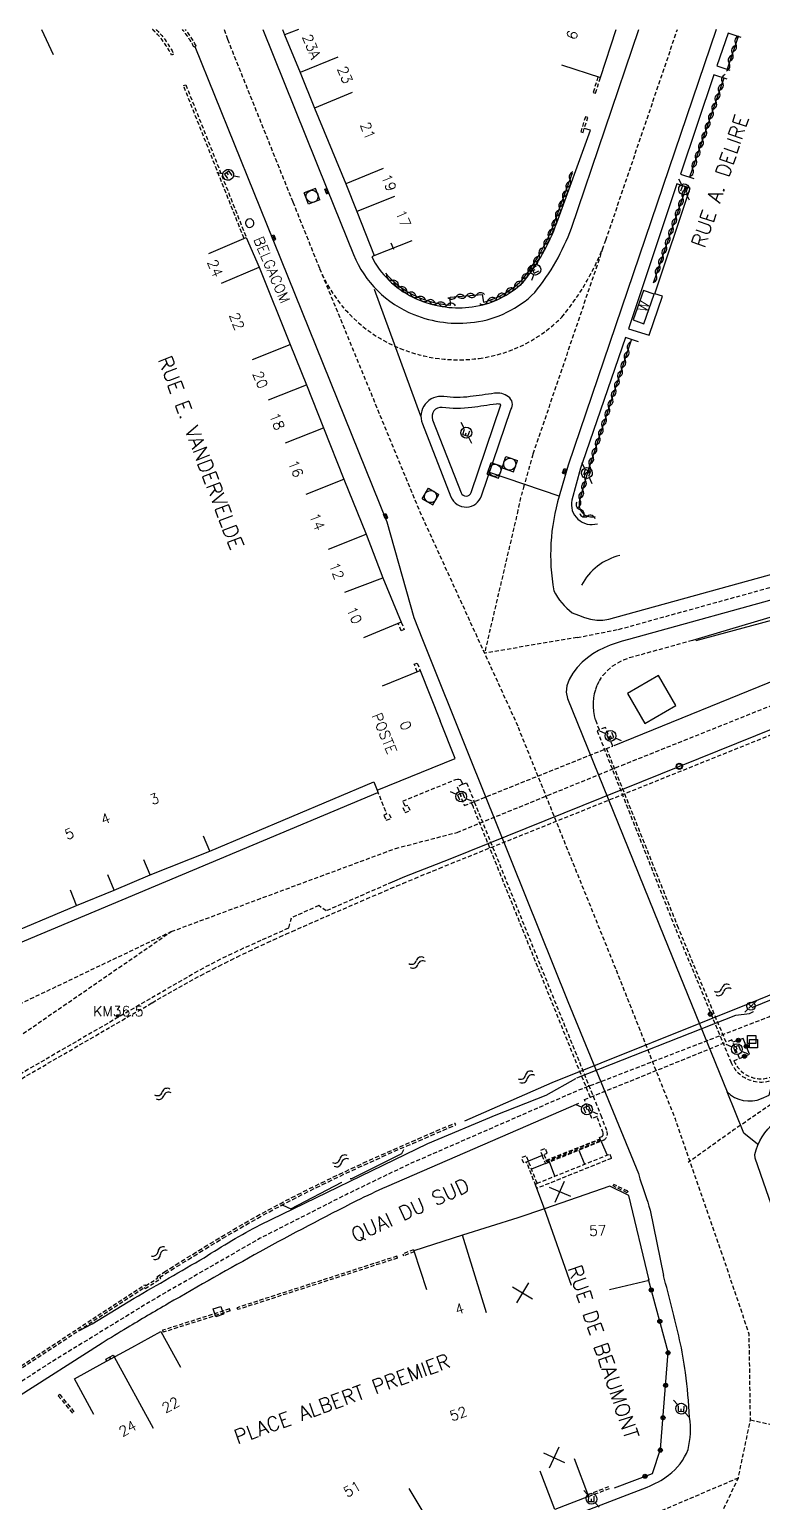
# Model space of a CAD drawing. Header units: millimetres. Extents: x 151000 to 152000, y 121000 to 122001.
# Drawn here: x 151805.8 to 151895.7, y 121819 to 122000 of the extents above; entities that cross this region are included whole.
import ezdxf
from ezdxf.enums import TextEntityAlignment as Align

# ---------------------------------------------------------------- set-up
doc = ezdxf.new("R2010")
doc.units = ezdxf.units.MM
doc.linetypes.add('DASHED', pattern=[0.75, 0.5, -0.25])
doc.layers.get('0').update_dxf_attribs({"linetype": 'CONTINUOUS'})
for name, color, linetype in [('W0001', 6, 'DASHED'), ('W0008', 7, 'CONTINUOUS'), ('W0100', 7, 'CONTINUOUS'), ('W0112', 1, 'DASHED'), ('W0211', 2, 'CONTINUOUS'), ('W0310', 3, 'CONTINUOUS'), ('W0322', 7, 'CONTINUOUS'), ('W0334', 7, 'CONTINUOUS'), ('W0400', 7, 'CONTINUOUS'), ('W0420', 7, 'CONTINUOUS'), ('W0454', 7, 'CONTINUOUS'), ('W0471', 7, 'CONTINUOUS'), ('W0473', 7, 'CONTINUOUS'), ('W0500', 5, 'DASHED'), ('W0515', 5, 'CONTINUOUS'), ('W0851', 7, 'CONTINUOUS'), ('W0984', 7, 'CONTINUOUS'), ('W0989', 7, 'CONTINUOUS'), ('W0991', 7, 'CONTINUOUS'), ('W1102', 7, 'CONTINUOUS')]:
    doc.layers.add(name, color=color, linetype=linetype)
doc.styles.get("Standard").update_dxf_attribs({"font": 'romans.shx', "width": 0.85})

# ---------------------------------------------------------------- blocks, each defined once
blk = doc.blocks.new('t500o')
at = {"color": 0, "linetype": 'Continuous'}
for centre, start, end in [((-0.5, 0.625), 216.8699, 323.1301), ((0.5, -0.125), 36.8699, 143.1301), ((0.5, -0.625), 36.8699, 143.1301), ((-0.5, 0.125), 216.8699, 323.1301)]:
    blk.add_arc(centre, 0.625, start, end, dxfattribs=at)
blk = doc.blocks.new('T471')
for p, q in [((-0.333334, 0.333334), (-0.333334, -0.333334)), ((-0.333334, 0.333334), (0.333334, 0.333334)), ((-0.333334, 0), (0, 0)), ((0.500001, 0.500001), (1.000002, 1.000002)), ((-0.500001, -0.500001), (-1.000002, -1.000002)), ((-0.333334, -0.333334), (0.333334, -0.333334))]:
    blk.add_line(p, q)
blk.add_ellipse((0, 0), major_axis=(0.471405, 0.471405), ratio=1, start_param=5.4977871438, end_param=11.780972451)
blk = doc.blocks.new('t322o')
at = {"color": 0, "linetype": 'Continuous'}
for radius in [0.25, 0.15]:
    blk.add_circle((0, 0), radius, dxfattribs=at)
blk = doc.blocks.new('t310o')
at = {"color": 0, "linetype": 'Continuous'}
for centre, start, end in [((-0.5, 0.38), 216.8699, 323.1304), ((0.5, -0.37), 36.8699, 143.1303)]:
    blk.add_arc(centre, 0.625, start, end, dxfattribs=at)
blk = doc.blocks.new('T420')
for p, q in [((0.75, 0.75), (-0.75, 0.75)), ((-0.75, 0.75), (-0.75, -0.75)), ((0.75, 0.75), (0.75, -0.75)), ((0.75, -0.75), (-0.75, -0.75))]:
    blk.add_line(p, q)
blk.add_ellipse((0, 0), major_axis=(-0.53, 0.53), ratio=1, start_param=3.926991, end_param=10.210176)
blk = doc.blocks.new('T400')
for p, q in [((-0.15, 0.3), (0.15, 0.3)), ((-0.15, -0.25), (-0.15, 0.3)), ((-0.15, 0.15), (0.15, 0.15)), ((-0.15, 0), (0.15, 0)), ((0.15, 0.3), (0.15, -0.25)), ((-0.15, -0.15), (0.15, -0.15)), ((-0.15, -0.25), (-0.15, -0.3)), ((-0.15, -0.3), (0.15, -0.3)), ((0.15, -0.3), (0.15, -0.25))]:
    blk.add_line(p, q)
blk = doc.blocks.new('t991o')
at = {"color": 0, "linetype": 'Continuous'}
for p, q in [((-1, 1), (1, -1)), ((-1, -1), (1, 1))]:
    blk.add_line(p, q, dxfattribs=at)
blk = doc.blocks.new('t112o')
at = {"color": 0, "linetype": 'Continuous'}
for p, q in [((-0.5, 0.5), (0.5, 0.5)), ((-0.5, -0.5), (-0.5, 0.5)), ((0.5, 0.5), (0.5, -0.5)), ((0.5, -0.5), (-0.5, -0.5))]:
    blk.add_line(p, q, dxfattribs=at)
blk = doc.blocks.new('T454')
for p, q in [((-0.25, 0.25), (0.25, -0.25)), ((-0.25, -0.25), (0.25, 0.25)), ((0.75, 0.75), (0.375, 0.375)), ((-0.375, -0.375), (-0.75, -0.75))]:
    blk.add_line(p, q)
blk.add_ellipse((0, 0), major_axis=(0.354, 0.354), ratio=1, start_param=5.497787143782138, end_param=11.78097245096172)

msp = doc.modelspace()

# ---------------------------------------------------------------- linework, layer by layer
at = {"layer": 'W0001'}
for p, q in [((151878.07, 121926.28), (151924.28, 121939.09)), ((151873, 121925.28), (151878.07, 121926.28)), ((151878.44, 121909.57), (151898.04, 121917.42)), ((151877.73, 121884.56), (151865.74, 121914.3)), ((151858.24, 121901.34), (151878.44, 121909.57)), ((151850.67, 121899.35), (151858.24, 121901.34)), ((151823.16, 121889.15), (151850.67, 121899.35)), ((151784.59, 121862.56), (151823.16, 121889.15)), ((151791.65, 121874.07), (151823.16, 121889.15))]:
    msp.add_line(p, q, dxfattribs=at)
for points in [[(151829.67, 122000), (151829.97, 121999.07), (151830.06, 121998.79), (151838.08, 121978.8), (151841.36, 121970.63, 0.201537), (151851.24, 121960.81, 0.13084), (151860.97, 121959.58, 0.166096), (151871.1, 121964.65, 0.087105), (151876.51, 121974.12), (151885.29, 122000)], [(151876.15, 121973.16), (151867.55, 121947.79), (151866.45, 121943.92, 0.026219), (151865.72, 121940.93), (151861.61, 121923.36)], [(151886.62, 121860.76, -0.011558), (151898.02, 121868.72), (151898.02, 121868.72, -0.043765), (151908.72, 121873.31), (151936.25, 121880.2, 0.065313), (151948.36, 121884.77, 0.040487), (151955.71, 121890.02, 0.015033), (151963.82, 121898.13, 0.205698), (151966.15, 121903.37, 0.010788), (151966.27, 121907.35)]]:
    msp.add_lwpolyline(points, format="xyb", dxfattribs=at)
at = {"layer": 'W0001', "flags": 128}
for points in [[(151841.36, 121970.63), (151853.54, 121941.02), (151865.74, 121914.3)], [(151873, 121925.28), (151861.61, 121923.36)], [(151954.25, 121902.47), (151936.68, 121895.29), (151908.55, 121883.93), (151896.5, 121878.64), (151873.05, 121869.6), (151852.11, 121860.45), (151844.65, 121856.84), (151834.07, 121851.46), (151820.7, 121843.76), (151808, 121835.97), (151794.31, 121827.02), (151792.77, 121826.59), (151786.99, 121822.65), (151771, 121812.25), (151754.6, 121800.88), (151736.92, 121788.94), (151720.15, 121778.04), (151698.41, 121764.85), (151681.61, 121756.22), (151660.04, 121747.04), (151642, 121740.86), (151618.98, 121734.75), (151600.76, 121731.03), (151590.42, 121729.1), (151552.5, 121721.89), (151527.05, 121716.47), (151527.05, 121716.47)], [(151890.8, 121849.5), (151885.04, 121866.13), (151877.73, 121884.56), (151877.73, 121884.56)], [(151859.02, 121741.3), (151859.73, 121752.25), (151864.62, 121763), (151875.31, 121785.41), (151892.77, 121822), (151894.26, 121829.14), (151894.1, 121839.69), (151890.8, 121849.49), (151890.8, 121849.49)], [(151894.26, 121829.14), (151912.22, 121825.11), (151953.7, 121816.9), (151971.02, 121809.79), (151981.98, 121810.87), (151998.22, 121814.34), (152000, 121814.99)], [(151892.77, 121822), (151878.8, 121816.04), (151853.22, 121806.76), (151850.1, 121804.38), (151847.71, 121799.72), (151848.47, 121794.17), (151859.84, 121774.56), (151864.62, 121763), (151864.62, 121763)]]:
    msp.add_lwpolyline(points, dxfattribs=at)
at = {"layer": 'W0008'}
for p, q in [((151850.46, 121972.98), (151850.14, 121973.74)), ((151876.86, 121927.52), (151924.72, 121940.79)), ((151923.85, 121937.4), (151879.27, 121925.05)), ((151872.39, 121928.32), (151873.14, 121928.02)), ((151873.14, 121928.02), (151873.89, 121927.75)), ((151873.89, 121927.75), (151874.64, 121927.54)), ((151874.64, 121927.54), (151875.39, 121927.41)), ((151875.39, 121927.41), (151876.13, 121927.4)), ((151876.13, 121927.4), (151876.86, 121927.52)), ((151877.03, 121924.33), (151876.31, 121924.03)), ((151877.77, 121924.59), (151877.03, 121924.33)), ((151878.52, 121924.83), (151877.77, 121924.59)), ((151879.27, 121925.05), (151878.52, 121924.83)), ((151874.25, 121922.8), (151873.61, 121922.25)), ((151874.92, 121923.28), (151874.25, 121922.8)), ((151875.61, 121923.68), (151874.92, 121923.28)), ((151876.31, 121924.03), (151875.61, 121923.68)), ((151872.44, 121920.88), (151872, 121920.12)), ((151872.99, 121921.6), (151872.44, 121920.88)), ((151873.61, 121922.25), (151872.99, 121921.6)), ((151877.51, 121912), (151898.86, 121920.69)), ((151871.72, 121919.33), (151871.64, 121918.55)), ((151872, 121920.12), (151871.72, 121919.33)), ((151871.64, 121918.55), (151871.8, 121917.78)), ((151871.8, 121917.78), (151883.62, 121888.58)), ((151897.22, 121914.15), (151857.35, 121898.04)), ((151859.67, 121910.82), (151871.83, 121880.54)), ((151785.84, 121879.89), (151848.51, 121906.25)), ((151857.35, 121898.04), (151851.79, 121895.88)), ((151851.79, 121895.88), (151850.26, 121895.21))]:
    msp.add_line(p, q, dxfattribs=at)
for points in [[(151834.41, 122000), (151842.24, 121980.47), (151845.52, 121972.33, 0.201257), (151852.93, 121964.97, 0.13084), (151860.37, 121964.03, 0.162507), (151867.77, 121967.67, 0.084902), (151872.28, 121975.6), (151880.55, 122000)], [(151890.03, 122000), (151871.86, 121946.44), (151870.79, 121942.65, 0.118843), (151870.12, 121931.03, 0.119605), (151872.39, 121928.32)], [(151883.62, 121888.58), (151891.38, 121869.47, 0.309798), (151895.63, 121868.64), (151896.57, 121869.04), (151896.91, 121870.47, -0.04054), (151906.26, 121874.79), (151910.26, 121875.9), (151931.65, 121881.14, 0.061264), (151947.43, 121887.94, 0.048683), (151954.12, 121892.79), (151958.47, 121896.69), (151959.02, 121897.77), (151961.72, 121900.38), (151959.92, 121902.8), (151911.85, 121883.63)], [(151871.83, 121880.54), (151880.52, 121859.42), (151880.68, 121858.77, -0.017481), (151881.94, 121854.9), (151883.57, 121846.87)], [(151898.03, 121852.12), (151896.2, 121857.41), (151894.84, 121861.3), (151894.78, 121861.77, -0.17103), (151897.27, 121865.69, -0.029302), (151899.05, 121866.93, -0.043258), (151909.29, 121871.33), (151936.75, 121878.2), (151943.13, 121879.78, -0.157123), (151947.14, 121879.68, -0.159458), (151948.33, 121878.77, -0.276134), (151948.39, 121877.72), (151946.23, 121870.23)]]:
    msp.add_lwpolyline(points, format="xyb", dxfattribs=at)
msp.add_lwpolyline([(151826.04, 121997.89), (151835.72, 121973.98), (151849.6, 121939.48), (151852.95, 121927.74), (151853.98, 121925.04), (151859.67, 121910.82)], dxfattribs=at)
at = {"layer": 'W0008', "flags": 128}
msp.add_lwpolyline([(151859.86, 121954.88, -0.065209), (151856.6, 121954.89, 0.571928), (151853.98, 121951.55), (151857.49, 121942.56, 0.702518), (151861.24, 121942.69), (151864.84, 121953.3, 0.397404), (151864.56, 121954.87, 0.201232), (151862.82, 121955.3, -0.007179)], format="xyb", close=True, dxfattribs=at)
for points in [[(151894.63, 121879.88), (151905.25, 121884.23), (151937.39, 121897.35), (151953.23, 121903.87), (151963.9, 121908.92), (151963.9, 121908.92)], [(151872.95, 121871.16), (151892.45, 121878.88), (151894.12, 121879.08), (151894.65, 121879.31), (151894.65, 121879.31)], [(151836.86, 121855.54), (151837.82, 121855.08), (151844.09, 121858.37), (151844.09, 121858.37)]]:
    msp.add_lwpolyline(points, dxfattribs=at)
for points in [[(151811.82, 121840.1), (151813.44, 121840.96), (151818.6, 121844.09, -0.0001), (151827.19, 121849.07, -0.0231), (151834.08, 121853.11), (151854.64, 121863.12), (151863.05, 121866.63), (151869.18, 121869.06), (151872.84, 121871.11), (151872.84, 121871.11)], [(151873.15, 121868.04), (151849.57, 121857.78, 0.0131), (151845.91, 121856.05, 0.0101), (151834.05, 121849.8, 0.0056), (151822.79, 121843.43, 0.0041), (151817.74, 121840.46, 0.0069), (151814.66, 121838.56), (151804.17, 121831.84), (151804.17, 121831.84)], [(151845.14, 121858.85, 0.3704), (151845.24, 121858.75), (151851.46, 121861.89), (151851.7, 121862.37), (151851.7, 121862.37)], [(151851.85, 121809.44), (151881.59, 121820.89, 0.0743), (151884.2, 121822.35, 0.1447), (151886.59, 121825.49, 0.0971), (151886.79, 121829.46, 0.0159), (151886.29, 121834.96, 0.0195), (151885.56, 121838.98, 0.012), (151883.57, 121846.87), (151883.57, 121846.87)]]:
    msp.add_lwpolyline(points, format="xyb", dxfattribs=at)
at = {"layer": 'W0100'}
for p, q in [((151868.67, 121861.62), (151867, 121860.94)), ((151873.17, 121862.29), (151873.89, 121860.55)), ((151869.08, 121860.64), (151867.38, 121859.96)), ((151870.25, 121859.09), (151869.57, 121860.84)), ((151867.84, 121858.08), (151868.06, 121858.21)), ((151868.99, 121855.07), (151867.91, 121857.9)), ((151815.58, 121836.85), (151815.7, 121836.64)), ((151815.7, 121836.64), (151815.58, 121836.72)), ((151815.7, 121836.64), (151815.69, 121836.78))]:
    msp.add_line(p, q, dxfattribs=at)
for points in [[(151807.23, 122000), (151808.68, 121996.93)], [(151836.81, 122000), (151837.07, 121999.33), (151838.97, 121994.71), (151840.76, 121990.34), (151844.57, 121981.02), (151845.92, 121977.62), (151848.07, 121972.22), (151852.71, 121974.07)], [(151871.08, 121995.65), (151875.83, 121994.08), (151877.79, 122000)], [(151827.77, 121972.48), (151832.37, 121974.43), (151833.93, 121970.77), (151837.75, 121961.3), (151839.74, 121956.35), (151841.84, 121951.04), (151844.35, 121944.74), (151847.08, 121938), (151849.14, 121932.63), (151851.39, 121927.17), (151846.77, 121925.26)], [(151849.09, 121919.34), (151853.73, 121921.22), (151856.15, 121915.03)]]:
    msp.add_lwpolyline(points, dxfattribs=at)
msp.add_lwpolyline([(151832.83, 121976.72, 5.961076), (151833.14, 121976.58, 0.167755)], format="xyb", close=True, dxfattribs=at)
msp.add_lwpolyline([(151881.13, 121967.94), (151879.86, 121964.3), (151881.18, 121963.84), (151882.45, 121967.48)], close=True, dxfattribs=at)
at = {"layer": 'W0100', "flags": 128}
for points in [[(151876.97, 121845.15), (151881.83, 121846.33), (151879.31, 121856.71), (151876.98, 121857.88), (151868.99, 121855.07), (151865.69, 121853.95), (151858.9, 121851.84), (151852.94, 121849.92), (151854.48, 121845.16), (151854.48, 121845.16)], [(151813.66, 121829.81), (151811.26, 121834.2), (151814.77, 121836.13), (151818.3, 121838.05), (151821.89, 121840.01), (151824.29, 121835.62), (151824.29, 121835.62)], [(151815.24, 121836.39), (151815.14, 121836.6), (151816.03, 121837.1), (151816.15, 121836.88), (151816.15, 121836.88)], [(151872.6, 121824.41), (151874.39, 121819.74), (151870.24, 121818.15), (151868.46, 121822.82), (151868.46, 121822.82)], [(151844.2, 121757.49), (151848.13, 121759.08), (151857.34, 121766.52), (151852.06, 121774.06), (151848.96, 121778.89), (151846.94, 121782.32), (151843.61, 121787.68), (151842.61, 121789.1), (151839.4, 121794.47), (151836.38, 121799.35), (151833.65, 121797.32), (151832.59, 121798.82), (151831.81, 121799.93), (151834.93, 121802.42), (151839.82, 121806.42), (151844.42, 121810.24), (151854.54, 121816.19), (151854.92, 121816.41), (151852.38, 121820.72), (151852.38, 121820.72)]]:
    msp.add_lwpolyline(points, dxfattribs=at)
at = {"layer": 'W0112'}
for p, q in [((151879.42, 121922.81), (151887.18, 121924.97)), ((151877.97, 121922.19), (151878.68, 121922.55)), ((151878.68, 121922.55), (151879.42, 121922.81)), ((151876.15, 121920.61), (151876.69, 121921.21)), ((151876.69, 121921.21), (151877.3, 121921.74)), ((151877.3, 121921.74), (151877.97, 121922.19)), ((151875.12, 121918.42), (151875.27, 121918.94)), ((151875.27, 121918.94), (151875.47, 121919.45)), ((151875.47, 121919.45), (151875.71, 121919.94)), ((151875.71, 121919.94), (151876.15, 121920.61)), ((151874.98, 121917.34), (151875.03, 121917.88)), ((151874.98, 121916.79), (151874.98, 121917.34)), ((151875.03, 121917.88), (151875.12, 121918.42)), ((151875.02, 121916.25), (151874.98, 121916.79)), ((151875.11, 121915.71), (151875.02, 121916.25)), ((151875.25, 121915.18), (151875.11, 121915.71)), ((151857.52, 121897.51), (151897.51, 121913.62)), ((151875.43, 121914.67), (151875.25, 121915.18)), ((151875.72, 121913.94), (151875.43, 121914.67)), ((151876.45, 121914.23), (151875.72, 121913.94)), ((151877.36, 121911.95), (151876.45, 121914.23)), ((151859.12, 121904.63), (151877.36, 121911.95)), ((151848.43, 121906.51), (151849.59, 121903.59)), ((151851.59, 121905.19), (151857.96, 121907.78)), ((151857.96, 121907.78), (151858.11, 121907.83)), ((151858.11, 121907.83), (151858.29, 121907.87)), ((151858.91, 121907.26), (151858.27, 121906.92)), ((151858.27, 121906.92), (151859.12, 121904.63)), ((151858.29, 121907.87), (151858.46, 121907.89)), ((151858.46, 121907.89), (151858.61, 121907.85)), ((151858.61, 121907.85), (151858.7, 121907.75)), ((151858.7, 121907.75), (151858.91, 121907.26)), ((151851.58, 121904.41), (151851.86, 121903.76)), ((151851.89, 121904.55), (151851.59, 121905.19)), ((151852.21, 121904.64), (151851.89, 121904.55)), ((151852.47, 121904.03), (151852.21, 121904.64)), ((151849.59, 121903.59), (151849.26, 121903.44)), ((151849.26, 121903.44), (151849.55, 121902.82)), ((151849.55, 121902.82), (151850.15, 121903.07)), ((151850.15, 121903.07), (151849.88, 121903.71)), ((151851.86, 121903.76), (151852.47, 121904.03)), ((151856.03, 121896.91), (151856.78, 121897.21)), ((151856.78, 121897.21), (151857.52, 121897.51)), ((151851.57, 121895.06), (151852.32, 121895.37)), ((151852.32, 121895.37), (151853.06, 121895.68)), ((151853.06, 121895.68), (151853.8, 121895.99)), ((151853.8, 121895.99), (151854.54, 121896.3)), ((151854.54, 121896.3), (151855.29, 121896.6)), ((151855.29, 121896.6), (151856.03, 121896.91)), ((151850.26, 121895.21), (151842.19, 121891.7)), ((151847.87, 121893.48), (151848.61, 121893.8)), ((151848.61, 121893.8), (151849.35, 121894.12)), ((151849.35, 121894.12), (151850.09, 121894.43)), ((151850.09, 121894.43), (151850.83, 121894.75)), ((151850.83, 121894.75), (151851.57, 121895.06)), ((151841.26, 121892.34), (151837.88, 121890.81)), ((151842.19, 121891.7), (151841.26, 121892.34)), ((151843.56, 121891.62), (151844.26, 121891.92)), ((151844.26, 121891.92), (151844.96, 121892.23)), ((151844.96, 121892.23), (151845.66, 121892.53)), ((151845.66, 121892.53), (151846.4, 121892.85)), ((151846.4, 121892.85), (151847.13, 121893.17)), ((151847.13, 121893.17), (151847.87, 121893.48)), ((151837.88, 121890.81), (151837.53, 121889.55)), ((151839.37, 121889.78), (151840.07, 121890.09)), ((151840.07, 121890.09), (151840.77, 121890.4)), ((151840.77, 121890.4), (151841.46, 121890.7)), ((151841.46, 121890.7), (151842.16, 121891.01)), ((151842.16, 121891.01), (151842.86, 121891.32)), ((151842.86, 121891.32), (151843.56, 121891.62)), ((151837.53, 121889.55), (151834.16, 121888.05)), ((151834.96, 121887.79), (151835.71, 121888.13)), ((151835.71, 121888.13), (151836.47, 121888.48)), ((151836.47, 121888.48), (151837.22, 121888.82)), ((151837.22, 121888.82), (151837.98, 121889.16)), ((151837.98, 121889.16), (151838.68, 121889.47)), ((151838.68, 121889.47), (151839.37, 121889.78)), ((151830.6, 121886.42), (151829.89, 121886.08)), ((151831.31, 121886.76), (151830.6, 121886.42)), ((151831.21, 121886.02), (151831.96, 121886.38)), ((151832.02, 121887.09), (151831.31, 121886.76)), ((151831.96, 121886.38), (151832.71, 121886.73)), ((151832.73, 121887.41), (151832.02, 121887.09)), ((151832.71, 121886.73), (151833.46, 121887.09)), ((151833.45, 121887.73), (151832.73, 121887.41)), ((151834.16, 121888.05), (151833.45, 121887.73)), ((151833.46, 121887.09), (151834.21, 121887.44)), ((151834.21, 121887.44), (151834.96, 121887.79)), ((151827.11, 121884.66), (151826.42, 121884.28)), ((151827.8, 121885.03), (151827.11, 121884.66)), ((151827.52, 121884.15), (151828.25, 121884.53)), ((151828.49, 121885.39), (151827.8, 121885.03)), ((151828.25, 121884.53), (151828.99, 121884.91)), ((151829.19, 121885.74), (151828.49, 121885.39)), ((151828.99, 121884.91), (151829.73, 121885.28)), ((151829.89, 121886.08), (151829.19, 121885.74)), ((151829.73, 121885.28), (151830.47, 121885.65)), ((151830.47, 121885.65), (151831.21, 121886.02)), ((151825.74, 121883.89), (151801.39, 121869.76)), ((151824.74, 121882.65), (151825.4, 121883.01)), ((151825.4, 121883.01), (151826.05, 121883.37)), ((151826.42, 121884.28), (151825.74, 121883.89)), ((151826.05, 121883.37), (151826.78, 121883.76)), ((151826.78, 121883.76), (151827.52, 121884.15)), ((151821.48, 121880.79), (151822.13, 121881.16)), ((151822.13, 121881.16), (151822.78, 121881.54)), ((151822.78, 121881.54), (151823.43, 121881.91)), ((151823.43, 121881.91), (151824.09, 121882.28)), ((151824.09, 121882.28), (151824.74, 121882.65)), ((151797.65, 121866.92), (151820.83, 121880.41)), ((151820.83, 121880.41), (151821.48, 121880.79)), ((151854.96, 121864.33), (151855.71, 121864.65)), ((151855.71, 121864.65), (151856.46, 121864.97)), ((151855.81, 121864.42), (151856.56, 121864.74)), ((151856.46, 121864.97), (151857.22, 121865.29)), ((151856.56, 121864.74), (151857.31, 121865.06)), ((151857.22, 121865.29), (151857.97, 121865.61)), ((151857.31, 121865.06), (151858.07, 121865.38)), ((151858.07, 121865.38), (151857.97, 121865.61)), ((151851.21, 121862.7), (151851.96, 121863.03)), ((151851.31, 121862.47), (151852.06, 121862.8)), ((151851.96, 121863.03), (151852.71, 121863.35)), ((151852.06, 121862.8), (151852.81, 121863.12)), ((151852.71, 121863.35), (151853.46, 121863.68)), ((151852.81, 121863.12), (151853.56, 121863.45)), ((151853.46, 121863.68), (151854.21, 121864)), ((151853.56, 121863.45), (151854.31, 121863.77)), ((151854.21, 121864), (151854.96, 121864.33)), ((151854.31, 121863.77), (151855.06, 121864.1)), ((151855.06, 121864.1), (151855.81, 121864.42)), ((151869.21, 121860.96), (151875.66, 121863.57)), ((151875.66, 121863.57), (151875.72, 121863.43)), ((151846.75, 121860.71), (151847.49, 121861.05)), ((151847.49, 121861.05), (151848.24, 121861.38)), ((151847.6, 121860.82), (151848.34, 121861.15)), ((151848.24, 121861.38), (151848.98, 121861.71)), ((151848.34, 121861.15), (151849.08, 121861.49)), ((151848.98, 121861.71), (151849.72, 121862.04)), ((151849.08, 121861.49), (151849.82, 121861.82)), ((151849.72, 121862.04), (151850.47, 121862.37)), ((151849.82, 121861.82), (151850.57, 121862.15)), ((151850.47, 121862.37), (151851.21, 121862.7)), ((151850.57, 121862.15), (151851.31, 121862.47)), ((151868.68, 121861.67), (151868.66, 121861.66)), ((151868.66, 121861.66), (151869.08, 121860.64)), ((151868.89, 121861.75), (151869.21, 121860.96)), ((151843.06, 121858.99), (151843.8, 121859.34)), ((151843.8, 121859.34), (151844.54, 121859.68)), ((151843.91, 121859.11), (151844.64, 121859.46)), ((151844.54, 121859.68), (151845.27, 121860.03)), ((151844.64, 121859.46), (151845.38, 121859.8)), ((151845.27, 121860.03), (151846.01, 121860.37)), ((151845.38, 121859.8), (151846.12, 121860.14)), ((151846.01, 121860.37), (151846.75, 121860.71)), ((151846.12, 121860.14), (151846.86, 121860.48)), ((151846.86, 121860.48), (151847.6, 121860.82)), ((151867.91, 121857.91), (151866.76, 121860.86)), ((151868.06, 121858.21), (151867, 121860.94)), ((151839.41, 121857.2), (151840.13, 121857.56)), ((151839.52, 121856.97), (151840.25, 121857.34)), ((151840.13, 121857.56), (151840.86, 121857.92)), ((151840.25, 121857.34), (151840.98, 121857.7)), ((151840.86, 121857.92), (151841.6, 121858.28)), ((151840.98, 121857.7), (151841.71, 121858.06)), ((151841.6, 121858.28), (151842.33, 121858.63)), ((151841.71, 121858.06), (151842.44, 121858.41)), ((151842.33, 121858.63), (151843.06, 121858.99)), ((151842.44, 121858.41), (151843.17, 121858.76)), ((151843.17, 121858.76), (151843.91, 121859.11)), ((151877.39, 121857.9), (151877.48, 121858.08)), ((151879.12, 121857.06), (151877.39, 121857.9)), ((151879.2, 121857.24), (151877.48, 121858.08)), ((151835.79, 121855.32), (151836.51, 121855.71)), ((151836.51, 121855.71), (151837.23, 121856.08)), ((151836.63, 121855.49), (151837.35, 121855.86)), ((151837.23, 121856.08), (151837.96, 121856.46)), ((151837.35, 121855.86), (151838.07, 121856.24)), ((151837.96, 121856.46), (151838.68, 121856.83)), ((151838.07, 121856.24), (151838.79, 121856.61)), ((151838.68, 121856.83), (151839.41, 121857.2)), ((151838.79, 121856.61), (151839.52, 121856.97)), ((151879.2, 121857.24), (151879.12, 121857.06)), ((151832.22, 121853.35), (151832.94, 121853.76)), ((151832.94, 121853.76), (151833.65, 121854.16)), ((151833.06, 121853.54), (151833.77, 121853.94)), ((151833.65, 121854.16), (151834.36, 121854.55)), ((151833.77, 121853.94), (151834.48, 121854.33)), ((151834.36, 121854.55), (151835.08, 121854.94)), ((151834.48, 121854.33), (151835.2, 121854.72)), ((151835.08, 121854.94), (151835.79, 121855.32)), ((151835.2, 121854.72), (151835.91, 121855.1)), ((151835.91, 121855.1), (151836.63, 121855.49)), ((151829.36, 121851.67), (151830.07, 121852.1)), ((151830.07, 121852.1), (151830.79, 121852.52)), ((151830.2, 121851.88), (151830.91, 121852.3)), ((151830.79, 121852.52), (151831.5, 121852.94)), ((151830.91, 121852.3), (151831.63, 121852.72)), ((151831.5, 121852.94), (151832.22, 121853.35)), ((151831.63, 121852.72), (151832.34, 121853.13)), ((151832.34, 121853.13), (151833.06, 121853.54)), ((151826.53, 121849.95), (151827.24, 121850.39)), ((151826.66, 121849.74), (151827.37, 121850.17)), ((151827.24, 121850.39), (151827.94, 121850.82)), ((151827.37, 121850.17), (151828.07, 121850.6)), ((151827.94, 121850.82), (151828.65, 121851.25)), ((151828.07, 121850.6), (151828.78, 121851.03)), ((151828.65, 121851.25), (151829.36, 121851.67)), ((151828.78, 121851.03), (151829.49, 121851.46)), ((151829.49, 121851.46), (151830.2, 121851.88)), ((151823.72, 121848.2), (151824.42, 121848.64)), ((151823.85, 121847.99), (151824.55, 121848.43)), ((151824.42, 121848.64), (151825.12, 121849.08)), ((151824.55, 121848.43), (151825.26, 121848.87)), ((151825.12, 121849.08), (151825.83, 121849.52)), ((151825.26, 121848.87), (151825.96, 121849.3)), ((151825.83, 121849.52), (151826.53, 121849.95)), ((151825.96, 121849.3), (151826.66, 121849.74)), ((151850.86, 121849.26), (151831.24, 121842.93)), ((151850.93, 121849.02), (151831.32, 121842.69)), ((151850.93, 121849.02), (151850.86, 121849.26)), ((151852.91, 121850.04), (151851.57, 121849.53)), ((151851.57, 121849.53), (151851.66, 121849.3)), ((151852.98, 121849.8), (151851.66, 121849.3)), ((151852.91, 121850.04), (151852.94, 121849.92)), ((151819.96, 121845.28), (151821.86, 121846.5)), ((151820.01, 121845.61), (151821.51, 121846.58)), ((151821.4, 121846.74), (151822.32, 121847.32)), ((151821.51, 121846.58), (151821.4, 121846.74)), ((151821.75, 121846.66), (151822.45, 121847.11)), ((151821.86, 121846.5), (151821.75, 121846.66)), ((151822.32, 121847.32), (151823.02, 121847.76)), ((151822.45, 121847.11), (151823.15, 121847.55)), ((151823.02, 121847.76), (151823.72, 121848.2)), ((151823.15, 121847.55), (151823.85, 121847.99)), ((151792.22, 121827.54), (151819.9, 121845.75)), ((151792.36, 121827.33), (151819.85, 121845.42)), ((151819.85, 121845.42), (151819.96, 121845.28)), ((151819.9, 121845.75), (151820.01, 121845.61)), ((151831.32, 121842.69), (151831.24, 121842.93)), ((151830.31, 121842.77), (151822.1, 121840.15)), ((151830.39, 121842.53), (151822.17, 121839.91)), ((151830.39, 121842.53), (151830.31, 121842.77)), ((151822.1, 121840.15), (151822.17, 121839.91)), ((151809.46, 121832.26), (151809.27, 121832.1)), ((151809.27, 121832.1), (151811.18, 121829.79)), ((151809.46, 121832.26), (151811.37, 121829.95)), ((151874.3, 121819.97), (151876.99, 121821)), ((151874.39, 121819.74), (151877.08, 121820.77))]:
    msp.add_line(p, q, dxfattribs=at)
at = {"layer": 'W0112', "flags": 128}
msp.add_lwpolyline([(151821.29, 122000, -0.002799), (151821.39, 121999.91, -0.086345), (151823.45, 121996.97), (151823.18, 121996.85, 0.086345), (151821.18, 121999.69, 0.009473), (151820.86, 122000)], format="xyb", dxfattribs=at)
at = {"layer": 'W0112'}
for points in [[(151825.94, 121997.84, 0.049047), (151824.53, 122000)], [(151824.91, 122000, -0.044606), (151826.21, 121997.98), (151825.94, 121997.84, 0.234117)], [(151875.43, 121913.82), (151885.08, 121889.44), (151891.13, 121874.9), (151891.85, 121873.12, 0.421575), (151897.23, 121871.02), (151902.52, 121873.65), (151902.34, 121874.01), (151897.06, 121871.38, -0.421004), (151892.22, 121873.27), (151892.92, 121873.55), (151891.98, 121875.85), (151891.26, 121875.55), (151885.42, 121889.58), (151876.62, 121911.58)], [(151858.91, 121907.26), (151859.41, 121907.44), (151860.36, 121905.08), (151874.94, 121868.93), (151875.88, 121866.6), (151876.64, 121864.57, -0.369524), (151876.23, 121863.51), (151875.93, 121863.37), (151875.74, 121863.84), (151876.01, 121863.95, 0.34959), (151876.17, 121864.4), (151875.41, 121866.43)]]:
    msp.add_lwpolyline(points, format="xyb", dxfattribs=at)
for points in [[(151832.09, 121974.32), (151824.66, 121993.1), (151824.94, 121993.21), (151832.37, 121974.43)], [(151875.54, 121994.17), (151874.95, 121992.27), (151875.24, 121992.18), (151875.83, 121994.08)], [(151851.39, 121927.17), (151851.76, 121926.25), (151851.39, 121926.1), (151851.02, 121927.01)], [(151853.36, 121921.07), (151852.99, 121922), (151853.36, 121922.14), (151853.73, 121921.22)], [(151875.72, 121913.94), (151875.43, 121913.82)], [(151860.25, 121904.42), (151860, 121904.98)], [(151875.42, 121866.42), (151874.8, 121866.17), (151873.87, 121868.5), (151874.59, 121868.79), (151860.25, 121904.42)], [(151874.54, 121868.77), (151874.55, 121868.77), (151874.59, 121868.79), (151874.64, 121868.81), (151891.26, 121875.55)], [(151869.08, 121860.64), (151875.76, 121863.34)], [(151875.9, 121863.46), (151875.89, 121863.45), (151875.86, 121863.44), (151875.81, 121863.42), (151869.27, 121860.82), (151869.18, 121861.05), (151875.72, 121863.65), (151875.75, 121863.66), (151875.79, 121863.68), (151875.8, 121863.69)], [(151868.06, 121858.21), (151876.98, 121861.8), (151877.19, 121861.28), (151868.03, 121857.59)]]:
    msp.add_lwpolyline(points, dxfattribs=at)
msp.add_lwpolyline([(151873.71, 121987.35), (151874.29, 121989.18), (151874, 121989.27), (151873.43, 121987.44)], close=True, dxfattribs=at)
at = {"layer": 'W0112', "flags": 128}
for points in [[(151867, 121860.94), (151866.76, 121861.56), (151866.14, 121861.35), (151866.38, 121860.73), (151867, 121860.94), (151867, 121860.94)], [(151869.32, 121861.91), (151869.1, 121862.48), (151868.46, 121862.25), (151868.68, 121861.67), (151869.32, 121861.91), (151869.32, 121861.91)]]:
    msp.add_lwpolyline(points, dxfattribs=at)
at = {"layer": 'W0211'}
msp.add_lwpolyline([(151939.53, 121940.9, -0.0333), (151930.25, 121937.03), (151924.28, 121935.14), (151898.03, 121927.72), (151887.55, 121924.88), (151887.55, 121924.88)], format="xyb", dxfattribs=at)
at = {"layer": 'W0310'}
for points in [[(151892.76, 121999.14), (151891.38, 121995.13)], [(151890.99, 121994.02), (151886.79, 121981.84)], [(151886.38, 121980.64), (151882.3, 121968.81)]]:
    msp.add_lwpolyline(points, dxfattribs=at)
for points in [[(151849.45, 121970.06, 0.118359), (151853.75, 121966.99, 0.076723), (151857.42, 121966.12), (151857.39, 121967.09), (151861.33, 121967.42), (151861.49, 121966.48, 0.125784), (151866.16, 121969.15, 0.083516), (151870.22, 121976.33), (151872.43, 121982.39)], [(151879.63, 121961.81), (151874.32, 121945.84), (151873.24, 121941.94, 0.562474), (151875.21, 121940.17, 0.562474)]]:
    msp.add_lwpolyline(points, format="xyb", dxfattribs=at)
at = {"layer": 'W0322'}
msp.add_line((151887.18, 121924.97), (151897.77, 121928.09), dxfattribs=at)
at = {"layer": 'W0322', "flags": 128}
for points in [[(151892.92, 121873.55), (151894.14, 121874.1), (151893.35, 121876), (151892.11, 121875.55), (151892.11, 121875.55)], [(151877.56, 121820.81), (151882.23, 121822.56), (151883.23, 121825.55), (151884.16, 121837.45), (151881.73, 121846.4), (151881.73, 121846.4)]]:
    msp.add_lwpolyline(points, dxfattribs=at)
at = {"layer": 'W0334'}
for points in [[(151893.13, 121999.02), (151891.51, 121999.56), (151890.12, 121995.55), (151891.74, 121995)], [(151891.39, 121993.89), (151889.77, 121994.43), (151885.67, 121982.22), (151887.29, 121981.67)], [(151853.81, 121952.47), (151848.1, 121968.04)], [(151870.79, 121942.65), (151862.22, 121945.57)], [(151895.14, 121863.04), (151893.43, 121864.39), (151891.38, 121869.47)], [(151875.93, 121863.37), (151876.68, 121861.68)]]:
    msp.add_lwpolyline(points, dxfattribs=at)
for points in [[(151848.11, 121972.21), (151847.77, 121972.06), (151848.18, 121971.3, 0.157437), (151853.64, 121966.73, 0.13084), (151860.11, 121965.91, 0.160246), (151866.37, 121968.96, 0.083686), (151870.48, 121976.23), (151874.64, 121987.61), (151873.86, 121987.83)], [(151880.52, 121961.62), (151878.9, 121962.16), (151873.65, 121946.79), (151873.41, 121946.09), (151872.32, 121942.16, 0.568409), (151875.48, 121939.27)], [(151878.23, 121935.36, 0.21604), (151873.51, 121931.71, 0.21604)]]:
    msp.add_lwpolyline(points, format="xyb", dxfattribs=at)
msp.add_lwpolyline([(151886.85, 121980.48), (151885.23, 121981.03), (151879.29, 121963.22), (151881.83, 121962.44), (151883.44, 121967.22), (151882.51, 121967.53)], close=True, dxfattribs=at)
at = {"layer": 'W0334', "flags": 128}
msp.add_lwpolyline([(151860.04, 121953.54, -0.065209), (151856.42, 121953.55, 0.572233), (151855.24, 121952.04), (151858.74, 121943.06, 0.704542), (151859.96, 121943.11), (151863.61, 121953.88, 0.155026), (151863.03, 121953.97, -0.007179)], format="xyb", close=True, dxfattribs=at)
at = {"layer": 'W0454'}
for radius in [0.375, 0.315, 0.0075]:
    msp.add_circle((151885.52, 121909.45), radius, dxfattribs=at)
at = {"layer": 'W0473'}
msp.add_lwpolyline([(151879.17, 121918.4), (151881.3, 121914.72), (151885.11, 121916.93), (151882.97, 121920.61), (151879.17, 121918.4), (151879.17, 121918.4)], dxfattribs=at)
at = {"layer": 'W0515', "flags": 128}
msp.add_lwpolyline([(151859.21, 121865.89), (151869.93, 121870.6), (151894.2, 121880.33), (151919.18, 121890.56), (151919.31, 121890.35), (151919.75, 121890.55), (151919.68, 121890.77), (151928.12, 121894.23), (151932.22, 121895.87), (151952.82, 121904.28, 0.002772), (151957.41, 121906.2)], format="xyb", dxfattribs=at)
at = {"layer": 'W0851'}
for p, q in [((151816.49, 121878.67), (151816.49, 121878.92)), ((151816.49, 121878.92), (151816.74, 121878.92)), ((151816.49, 121878.67), (151816.74, 121878.67)), ((151816.74, 121878.92), (151816.74, 121878.67))]:
    msp.add_line(p, q, dxfattribs=at)
at = {"layer": 'W1102'}
for p, q in [((151838.78, 122000), (151837.07, 121999.33)), ((151843.59, 121996.6), (151838.97, 121994.71)), ((151845.38, 121992.24), (151840.76, 121990.34)), ((151849.19, 121982.91), (151844.57, 121981.02)), ((151850.57, 121979.47), (151845.92, 121977.62)), ((151829.32, 121968.81), (151833.93, 121970.77)), ((151833.11, 121959.43), (151837.75, 121961.3)), ((151835.1, 121954.48), (151839.74, 121956.35)), ((151837.19, 121949.2), (151841.84, 121951.04)), ((151839.71, 121942.89), (151844.35, 121944.74)), ((151842.45, 121936.12), (151847.08, 121938)), ((151844.47, 121930.84), (151849.14, 121932.63)), ((151858.02, 121910.4), (151856.15, 121915.03)), ((151848.43, 121906.51), (151858.02, 121910.4)), ((151827.89, 121899.02), (151848.02, 121907.54)), ((151848.02, 121907.54), (151848.43, 121906.51)), ((151827.89, 121899.02), (151827.12, 121900.87)), ((151820.58, 121896.1), (151827.89, 121899.02)), ((151820.58, 121896.1), (151819.81, 121897.95)), ((151816.15, 121894.25), (151815.39, 121896.1)), ((151816.15, 121894.25), (151820.58, 121896.1)), ((151811.54, 121892.37), (151810.78, 121894.22)), ((151811.54, 121892.37), (151816.15, 121894.25)), ((151795.31, 121885.52), (151811.54, 121892.37)), ((151872.3, 121845.64), (151868.99, 121855.07)), ((151861.87, 121842.29), (151858.9, 121851.84)), ((151816.15, 121836.88), (151820.95, 121828.11))]:
    msp.add_line(p, q, dxfattribs=at)

# ---------------------------------------------------------------- block references
at = {"layer": 'W0112'}
for p in [(151894.4, 121875.88), (151894.63, 121875.37)]:
    msp.add_blockref('t112o', p, dxfattribs=at)
at = {"layer": 'W0112', "rotation": 17.9165}
msp.add_blockref('t112o', (151828.94, 121842.45), dxfattribs=at)
at = {"layer": 'W0310'}
for p, rotation in [((151892.45, 121998.24), 250.966457161235), ((151891.63, 121995.88), 250.966457161235), ((151892.04, 121997.06), 250.966457161235), ((151890.41, 121992.33), 250.966457161235), ((151890.82, 121993.51), 250.966457161235), ((151890, 121991.15), 250.966457161235), ((151889.19, 121988.79), 250.966457161235), ((151889.6, 121989.97), 250.966457161235), ((151888.78, 121987.61), 250.966457161235), ((151887.97, 121985.24), 250.966457161235), ((151888.37, 121986.42), 250.966457161235), ((151887.56, 121984.06), 250.966457161235), ((151872.12, 121981.55), 69.9377775064833), ((151887.15, 121982.88), 250.966457161235), ((151871.7, 121980.37), 69.9377775064833), ((151870.84, 121978.02), 69.9377775064833), ((151871.27, 121979.2), 69.9377775064833), ((151885.52, 121978.15), 250.966457161235), ((151885.93, 121979.33), 250.966457161235), ((151870.41, 121976.85), 69.9377775064833), ((151884.7, 121975.79), 250.966457161235), ((151885.11, 121976.97), 250.966457161235), ((151869.48, 121974.53), 65.58087906800635), ((151869.97, 121975.68), 68.46172971910066), ((151884.3, 121974.61), 250.966457161235), ((151868.34, 121972.31), 59.81917776581771), ((151868.94, 121973.4), 62.700028416912), ((151883.48, 121972.24), 250.966457161235), ((151883.89, 121973.43), 250.966457161235), ((151867.68, 121971.24), 56.93832711472334), ((151883.07, 121971.06), 250.966457161235), ((151850.32, 121969.16), 317.2471938646142), ((151866.22, 121969.22), 51.17662581253469), ((151866.97, 121970.21), 54.05747646362905), ((151882.67, 121969.88), 250.966457161235), ((151851.28, 121968.37), 323.579952229012), ((151852.33, 121967.68), 329.9127105934096), ((151864.26, 121967.68), 31.35387260006249), ((151865.28, 121968.39), 37.95431820842118), ((151853.44, 121967.12), 336.2454689578073), ((151854.61, 121966.68), 342.1720904620863), ((151855.82, 121966.35), 347.9533372304726), ((151857.05, 121966.15), 353.7345839988589), ((151858.11, 121967.15), 4.765885260702655), ((151859.35, 121967.25), 4.765885260702655), ((151860.6, 121967.36), 4.765885260702655), ((151861.99, 121966.63), 18.15298138334512), ((151863.15, 121967.09), 24.75342699170381), ((151879.24, 121960.63), 251.6232122709399), ((151878.45, 121958.26), 251.6232122709399), ((151878.84, 121959.44), 251.6232122709399), ((151877.66, 121955.88), 251.6232122709399), ((151878.05, 121957.07), 251.6232122709399), ((151877.27, 121954.7), 251.6232122709399), ((151876.48, 121952.32), 251.6232122709399), ((151876.87, 121953.51), 251.6232122709399), ((151876.08, 121951.14), 251.6232122709399), ((151875.3, 121948.77), 251.6232122709399), ((151875.69, 121949.95), 251.6232122709399), ((151874.9, 121947.58), 251.6232122709399), ((151874.51, 121946.39), 251.6232122709399), ((151873.65, 121943.43), 254.4565784924336), ((151873.98, 121944.63), 254.4565784924336), ((151873.31, 121942.22), 254.4565784924336), ((151873.35, 121941.01), 294.7862041515176), ((151874.25, 121940.19), 340.9593004825933)]:
    msp.add_blockref('t310o', p, dxfattribs=dict(at, rotation=rotation))
at = {"layer": 'W0322'}
for p, rotation in [((151889.33, 121879), 112.2219206843508), ((151892.77, 121875.79), 199.7603853316879), ((151893.53, 121873.83), 199.7603853316879), ((151893.74, 121875.05), 199.7603853316879), ((151882.08, 121845.1), 105.1831693350321), ((151883.13, 121841.24), 105.1831693350321), ((151884.15, 121837.38), 85.55936347295383), ((151883.84, 121833.39), 85.55936347295383), ((151883.53, 121829.4), 85.55936347295383), ((151883.19, 121825.42), 71.4323401038399), ((151881.31, 121822.21), 20.51785613164034)]:
    msp.add_blockref('t322o', p, dxfattribs=dict(at, rotation=rotation))
at = {"layer": 'W0400'}
for p, rotation in [((151842.24, 121980.14), 21.84330738185406), ((151835.72, 121974.41), 22.02995517710608), ((151871.42, 121945.72), 341.296481279501), ((151849.48, 121940.19), 21.91503388632703)]:
    msp.add_blockref('T400', p, dxfattribs=dict(at, rotation=rotation))
at = {"layer": 'W0420'}
for p, rotation in [((151840.44, 121979.49), 291.8433073818541), ((151862.88, 121945.83), 161.124739588167), ((151864.71, 121946.58), 161.124739588167), ((151854.99, 121942.6), 149.424266901734)]:
    msp.add_blockref('T420', p, dxfattribs=dict(at, rotation=rotation))
at = {"layer": 'W0454'}
msp.add_blockref('T454', (151894.32, 121879.98), dxfattribs=at)
at = {"layer": 'W0471'}
for p, rotation in [((151830.14, 121982.14), 305.1155468964751), ((151886.11, 121980.35), 251.443241812176), ((151867.84, 121970.49), 26.1922762991355), ((151859.37, 121950.45), 71.2599220066358), ((151874.18, 121945.49), 250.966457161235), ((151877.07, 121913.19), 111.33909267014), ((151858.74, 121905.75), 292.018357009245), ((151892.59, 121874.7), 291.950565407669), ((151874.18, 121867.3), 292.018357009245), ((151885.76, 121830.52), 87.54219), ((151874.74, 121819.44), 87.54219)]:
    msp.add_blockref('T471', p, dxfattribs=dict(at, rotation=rotation))
at = {"layer": 'W0500'}
for p, rotation in [((151853.34, 121885.34), 20.91988889341178), ((151890.86, 121881.97), 22.73069753650336), ((151866.75, 121871.27), 25.45707363528362), ((151822.14, 121869.2), 20.91988889341178), ((151843.96, 121860.97), 25.45707363528362), ((151821.67, 121849.63), 32.34395706999192)]:
    msp.add_blockref('t500o', p, dxfattribs=dict(at, rotation=rotation))
at = {"layer": 'W0991'}
for p, rotation in [((151870.85, 121857.19), 21.58820952607355), ((151866.28, 121844.76), 284.1583326309737), ((151870.13, 121824.49), 290.2474077463402)]:
    msp.add_blockref('t991o', p, dxfattribs=dict(at, rotation=rotation))

# ---------------------------------------------------------------- texts
at = {"layer": 'W0984'}
for s, rotation, p in [('BELGACOM', 293.045, (151835.52, 121970.46)), ('W', 70.6816, (151881.16, 121965.95)), ('POSTE', 292.0095, (151849.32, 121913.51)), ('KM36.5', 0.0123, (151816.66, 121879.37))]:
    msp.add_text(s, height=1.25, rotation=rotation, dxfattribs=at).set_placement(p, align=Align.MIDDLE)
at = {"layer": 'W0989'}
for s, rotation, p in [('RUE A. DELIRE', 71.1764, (151890.53, 121981.39)), ('RUE E. VANDERVELDE', 290.8997, (151826.79, 121947.99)), ('QUAI DU SUD', 24.2903, (151852.5, 121854.85)), ('RUE DE BEAUMONT', 288.5989, (151876.18, 121837.47)), ('PLACE ALBERT PREMIER', 19.9486, (151844.12, 121831.73))]:
    msp.add_text(s, height=1.75, rotation=rotation, dxfattribs=at).set_placement(p, align=Align.MIDDLE)
at = {"layer": 'W0991'}
for s, rotation, p in [('23A', 292.2515, (151840.36, 121997.91)), ('6', 71.668, (151872.37, 121999.32)), ('23', 292.3195, (151844.49, 121994.42)), ('21', 292.2175, (151847.29, 121987.56)), ('19', 291.7421, (151849.88, 121981.18)), ('17', 291.6875, (151851.64, 121976.77)), ('24', 293.045, (151828.54, 121970.67)), ('22', 291.9635, (151831.21, 121964.14)), ('20', 291.9535, (151834.1, 121956.96)), ('18', 291.6073, (151836.15, 121951.85)), ('16', 291.6989, (151838.45, 121946.04)), ('14', 292.0458, (151841.07, 121939.52)), ('12', 290.9539, (151843.46, 121933.47)), ('10', 292.4532, (151845.63, 121928.02)), ('0', 291.348, (151851.94, 121914.46)), ('3', 21.7384, (151821.08, 121905.46)), ('4', 22.7606, (151815.08, 121903.02)), ('5', 22.1561, (151810.64, 121901.18)), ('57', 3.3565, (151875.52, 121852.41)), ('4', 17.8517, (151858.53, 121842.79)), ('22', 28.5839, (151823.08, 121830.98)), ('52', 20.1712, (151858.39, 121829.9)), ('24', 28.8158, (151817.8, 121828.09)), ('51', 30.4673, (151845.36, 121820.65))]:
    msp.add_text(s, height=1.25, rotation=rotation, dxfattribs=at).set_placement(p, align=Align.MIDDLE)

doc.saveas('drawing.dxf')
